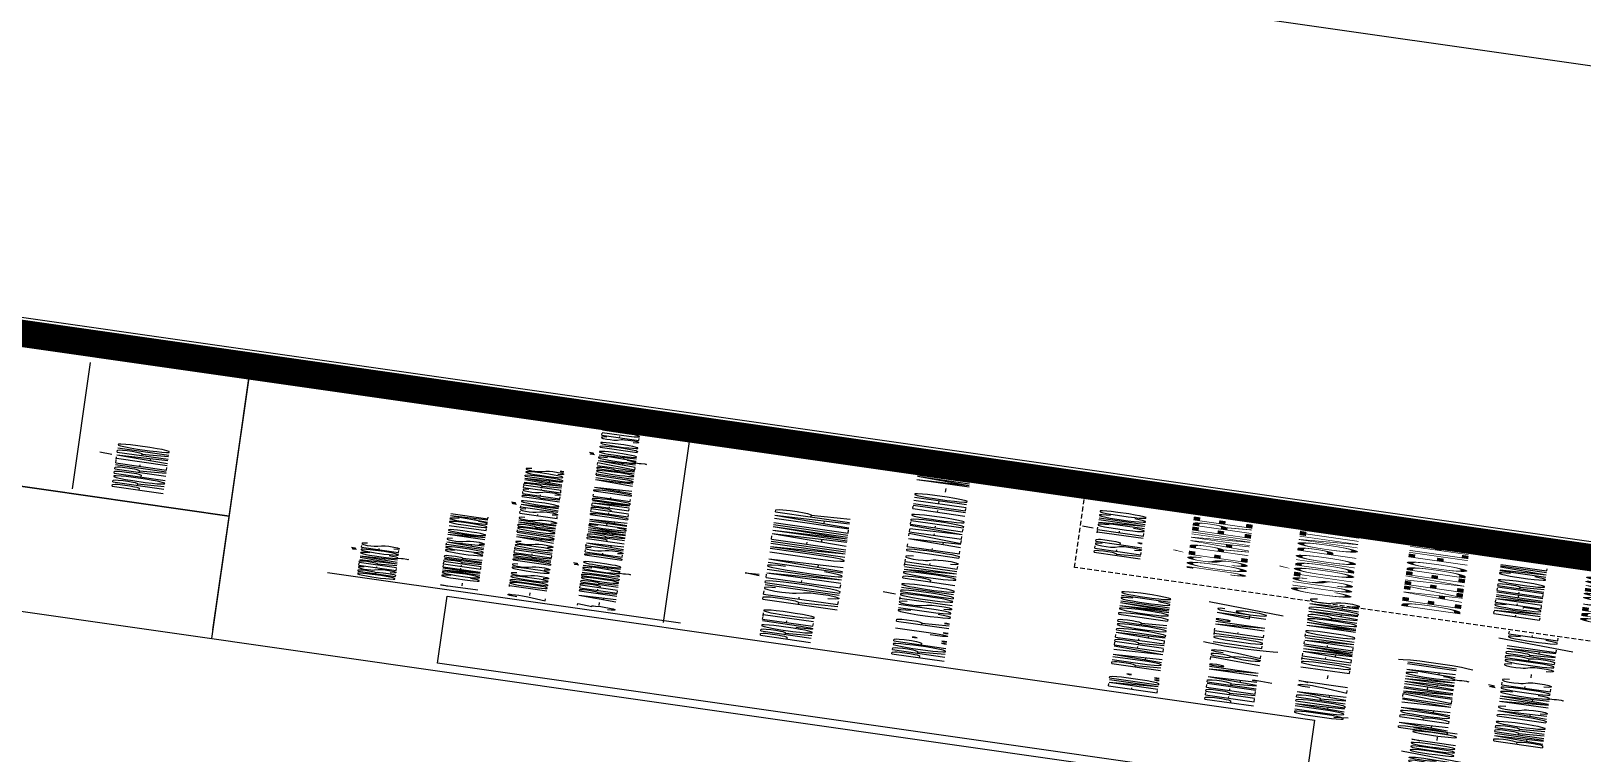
# Model space of a CAD drawing. Header units: millimetres. Extents: x -361192058 to 101130107379, y -14071650034 to 19218552450.
# Drawn here: x -133525.3 to -133187.2, y 42537.5 to 42694.8 of the extents above; entities that cross this region are included whole.
import ezdxf
from ezdxf.enums import TextEntityAlignment as Align

# ---------------------------------------------------------------- set-up
doc = ezdxf.new("R2010")
doc.units = ezdxf.units.MM
doc.header["$LTSCALE"] = 0.5
doc.linetypes.add('HIDDEN2', pattern=[0.1875, 0.125, -0.0625])
for name, color, linetype in [('02', 2, 'Continuous'), ('14-04-Texto-04', 3, 'Continuous'), ('CERAMICA', 8, 'Continuous'), ('CERC02', 3, 'Continuous'), ('parede', 2, 'Continuous'), ('TEXT', 2, 'Continuous'), ('TEXTO', 3, 'Continuous'), ('TEXTO2', 3, 'Continuous')]:
    doc.layers.add(name, color=color, linetype=linetype)
doc.styles.add('ROMANS', font='romans', dxfattribs={"height": 0.1})
doc.styles.add('SANSSERIF', font='sas_____.pfb', dxfattribs={"height": 1})
doc.styles.get("Standard").update_dxf_attribs({"font": 'txt.shx', "height": 0.12})
picture_1 = doc.add_image_def('image1.jpg', size_in_pixel=(700, 700))

# ---------------------------------------------------------------- blocks, each defined once
blk = doc.blocks.new('APROVADO QUADRA 21.2 MBVII')
at = {"layer": '02', "lineweight": 18}
for p, q in [((4451.6782, 2425.5848), (4451.6782, 2398.024)), ((4438.5532, 2418.5869), (4438.5532, 2398.024))]:
    blk.add_line(p, q, dxfattribs=at)
at = {"layer": '02', "color": 0, "lineweight": 18}
blk.add_line((4451.6782, 2418.5869), (4451.6782, 2398.024), dxfattribs=at)
at = {"layer": '02', "lineweight": 18}
blk.add_lwpolyline([(4391.2282, 2397.274), (4452.4282, 2397.274), (4452.4282, 2441.824), (4391.2282, 2441.824)], close=True, dxfattribs=at)
at = {"layer": '02', "lineweight": 18, "const_width": 0.1}
blk.add_lwpolyline([(4391.9782, 2398.024), (4451.6782, 2398.024), (4451.6782, 2441.074), (4391.9782, 2441.074)], close=True, dxfattribs=at)
at = {"layer": '02', "lineweight": 18}
blk.add_lwpolyline([(4476.7707, 2385.7337), (4474.8957, 2385.7337), (4474.8957, 2405.2337), (4476.7707, 2407.1087), (4477.5207, 2407.1087)], dxfattribs=at)
at = {"layer": '02', "color": 4, "linetype": 'HIDDEN2', "lineweight": 18}
blk.add_lwpolyline([(4447.7307, 2402.9422), (4451.2958, 2402.9422), (4451.2958, 2400.797), (4447.7307, 2400.797)], close=True, dxfattribs=at)
at = {"layer": '14-04-Texto-04', "lineweight": 18}
for p, q in [((4444.4545, 2418.5869), (4444.4545, 2406.0397)), ((4444.4545, 2406.0397), (4444.4545, 2416.9744))]:
    blk.add_line(p, q, dxfattribs=at)
at = {"layer": 'CERAMICA', "lineweight": 18}
for p, q in [((4438.9794, 2406.0397), (4451.6782, 2406.0397)), ((4442.4597, 2405.6536), (4442.4597, 2404.3455)), ((4442.3561, 2404.4069), (4451.6359, 2404.4069))]:
    blk.add_line(p, q, dxfattribs=at)
at = {"layer": 'CERC02', "lineweight": 18}
for p, q in [((4444.6746, 2406.6235), (4450.7683, 2406.6235)), ((4438.5532, 2406.0397), (4451.4141, 2406.0397)), ((4438.5532, 2406.0397), (4451.4078, 2406.0397)), ((4438.5532, 2406.0397), (4451.4078, 2406.0397)), ((4438.5532, 2406.0397), (4451.6782, 2406.0397)), ((4438.5532, 2406.0397), (4451.6718, 2406.0397))]:
    blk.add_line(p, q, dxfattribs=at)
at = {"color": 0, "lineweight": 13, "flags": 8}
for p in [(4700.7247, 2280.1125), (4699.5738, 2277.8964), (4702.3546, 2276.195), (4703.6722, 2274.085), (4699.8445, 2272.2194), (4703.0488, 2270.137), (4703.0877, 2267.9803), (4700.6523, 2261.5216), (4700.7007, 2257.1593)]:
    blk.add_attdef('NIVEL', p, '', height=0.075, dxfattribs=at)
for rotation, width, p in [(90, 0.8, (4700.8205, 2275.7521)), (270, 0.6, (4703.8437, 2274.9021)), (90, 0.8, (4701.5575, 2268.5021)), (180, 0.6, (4651.1817, 2236.1931))]:
    blk.add_attdef('$PORTA', text='', height=0.09, rotation=rotation, dxfattribs=dict(at, width=width)).set_placement(p, align=Align.MIDDLE)
for p in [(4654.176, 2240.463), (4648.499, 2240.1923), (4633.4388, 2239.3361), (4637.8012, 2239.3845), (4656.3921, 2239.3121), (4652.4746, 2237.6822), (4644.2598, 2236.9491), (4646.4166, 2236.988), (4650.3646, 2236.3646)]:
    blk.add_attdef('NIVEL', p, '', height=0.075, rotation=270, dxfattribs=at)
at = {"color": 0, "lineweight": 13, "width": 0.8, "flags": 8}
for p in [(4652.0317, 2239.2163), (4644.7817, 2238.4793)]:
    blk.add_attdef('$PORTA', text='', height=0.09, dxfattribs=at).set_placement(p, align=Align.MIDDLE)
at = {"layer": 'parede', "lineweight": 18, "style": 'ROMANS'}
blk.add_text('RESIDÊNCIA UNIFAMILIAR', height=0.275306, dxfattribs=at).set_placement((4444.0842, 2404.0578), align=Align.TOP_LEFT)
at = {"layer": 'TEXT', "lineweight": 18, "style": 'SANSSERIF'}
for s, p in [('JOSÉ RANIERE  ', (4448.4039, 2402.5351)), ('CUSTÓDIO PONTES ', (4448.0735, 2402.1421)), ('DE AZEVEDO FILHO', (4448.0951, 2401.7351)), ('CREA 327103', (4448.5814, 2401.0766))]:
    blk.add_text(s, height=0.218329, dxfattribs=at).set_placement(p, align=Align.TOP_LEFT)
at = {"layer": 'TEXTO', "lineweight": 18, "style": 'ROMANS'}
for s, height, p in [('PROP.: J. R. CUSTÓDIO PONTES DE AZEVEDO FILHO - ME', 0.193418, (4442.3836, 2403.5607)), ('END.:  RUA VEREADOR DOMICIO', 0.180657, (4442.3286, 2402.7573)), ('PEREIRA, N° 782 (LOTE N° 46/', 0.180657, (4442.3608, 2402.4006)), ('DA BOA VIZINHANÇA II)', 0.180657, (4442.3347, 2401.6829)), ('BAIRRO DAS NAÇÕES - SOBRAL/CE', 0.180657, (4442.3417, 2401.3296))]:
    blk.add_text(s, height=height, dxfattribs=at).set_placement(p, align=Align.TOP_LEFT)
blk.add_text('QUADRA 21 - LOTEAMENTO MORADAS ', height=0.180657, dxfattribs=at).set_placement((4442.302, 2401.8878))
at = {"layer": 'TEXTO2', "lineweight": 18, "style": 'ROMANS'}
for s, height, p in [('PROPRIETÁRIO', 0.188497, (4445.0311, 2406.4799, -1.508)), ('OBSERVAÇÕES', 0.1378, (4442.5284, 2405.5432)), ('1- CONFERIR COTAS NO LOCAL', 0.1378, (4442.5608, 2405.2364)), ('2- TODOS OS DIREITOS AUTORAIS ESTÃO RESERVADOS.', 0.1378, (4442.5563, 2404.9854)), ('3- A REPRODUÇÃO  DESTA PRANCHA DEPENDE DA  AUTORIZAÇÃO DO SEU AUTOR', 0.1378, (4442.5608, 2404.7283)), ('PROJETO', 0.18652, (4442.3711, 2404.0484)), ('RESP. TÉCNICO', 0.170166, (4448.547, 2402.8786)), ('CNPJ:13.366.989/0001-01', 0.161819, (4438.8257, 2401.6278)), ('ENGENHEIRO CIVIL', 0.170166, (4448.3456, 2401.3954))]:
    blk.add_text(s, height=height, dxfattribs=at).set_placement(p, align=Align.TOP_LEFT)
at = {"layer": '02', "color": 4, "linetype": 'HIDDEN2', "lineweight": 18}
image = blk.add_image(picture_1, insert=(4438.9207, 2401.9909), size_in_units=(3.2153, 3.2153), dxfattribs=at)
image.dxf.flags = 7

msp = doc.modelspace()

# ---------------------------------------------------------------- block references
at = {"layer": '02', "color": 0, "lineweight": 30, "xscale": -4.574818403918471, "yscale": -59.40450511825884, "zscale": 4.574818403918471, "rotation": 261.8606972171988}
msp.add_blockref('APROVADO QUADRA 21.2 MBVII', (5129.041, 2225.201), dxfattribs=at)

doc.saveas('drawing.dxf')
